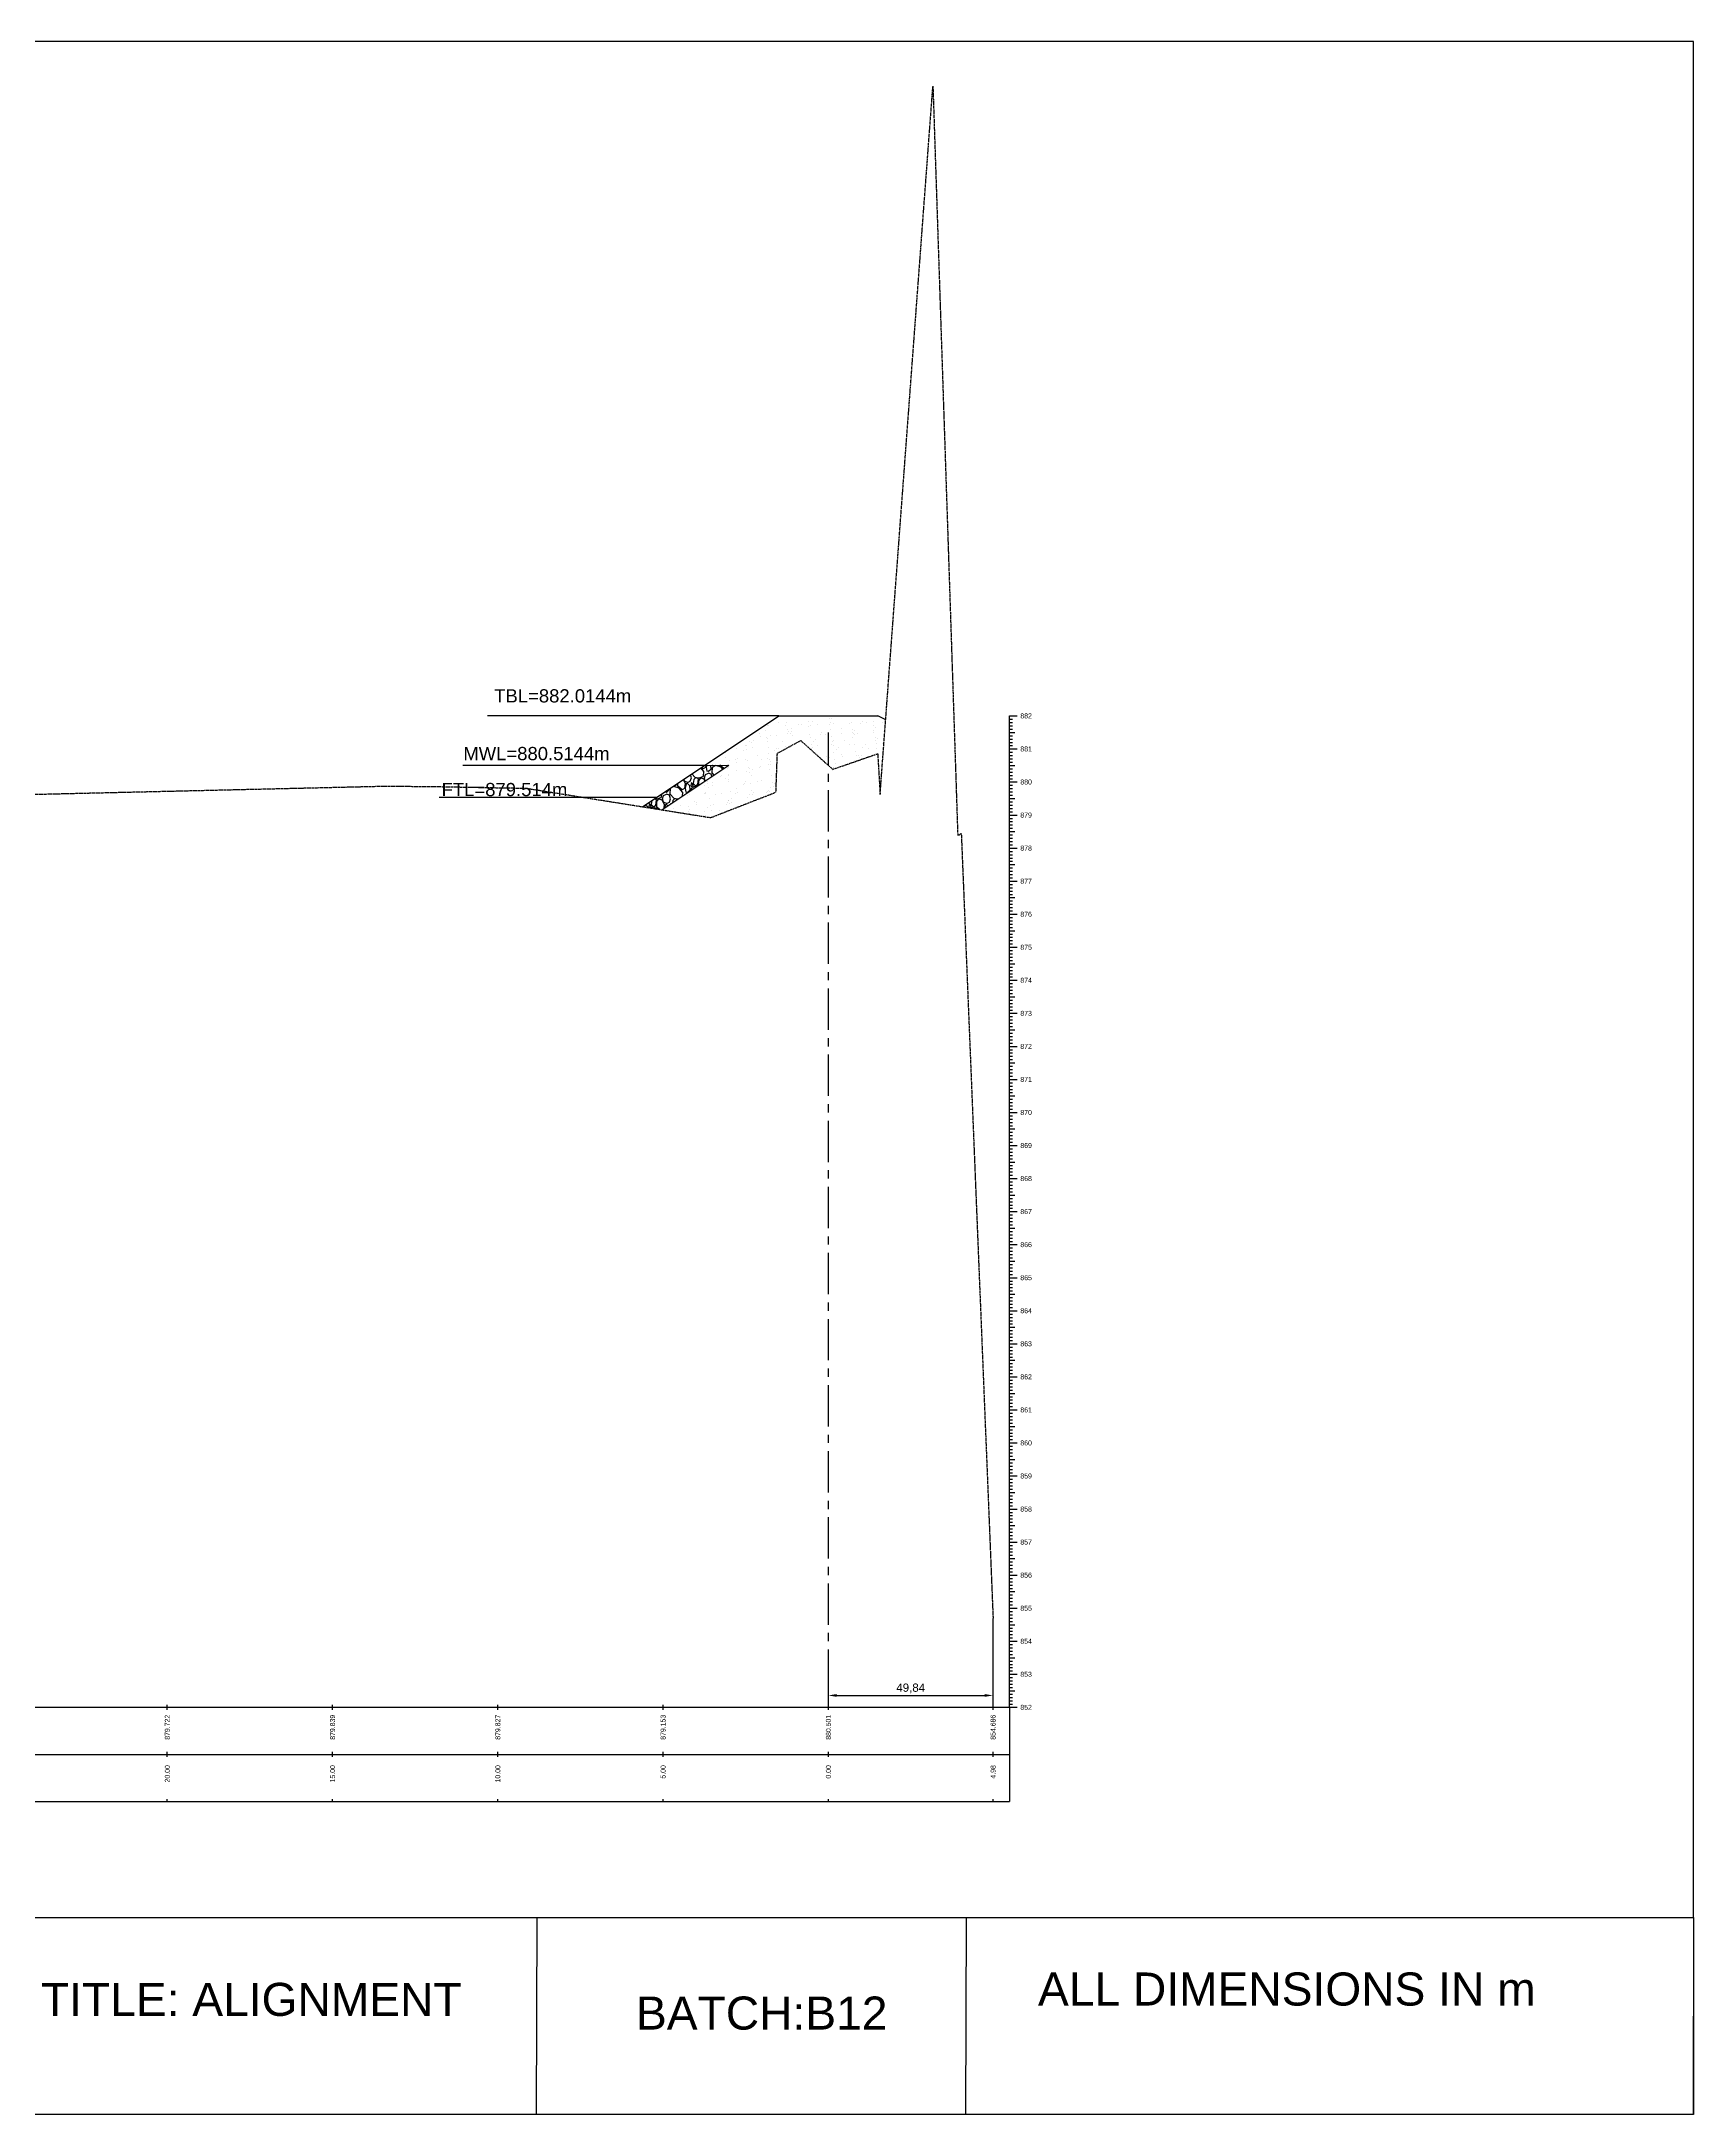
# Model space of a CAD drawing. Header units: millimetres. Extents: x 2640 to 12113, y 6003 to 13668.
# Drawn here: x 2893 to 3393, y 9775 to 10402 of the extents above; entities that cross this region are included whole.
import ezdxf
from ezdxf.enums import TextEntityAlignment as Align

# ---------------------------------------------------------------- set-up
doc = ezdxf.new("R2010")
doc.units = ezdxf.units.MM
doc.linetypes.add('CENTER', pattern=[2, 1.25, -0.25, 0.25, -0.25])
doc.linetypes.add('HIDDEN', pattern=[0.375, 0.25, -0.125])
for name, color, linetype in [('CL', 6, 'CENTER'), ('CS_Drawing', 7, 'Continuous'), ('GL', 3, 'HIDDEN')]:
    doc.layers.add(name, color=color, linetype=linetype)
doc.styles.get("Standard").update_dxf_attribs({"font": 'arial.ttf'})
doc.dimstyles.new('ISO-25', dxfattribs={"dimtxt": 2.5, "dimasz": 2.5, "dimexe": 1.25, "dimexo": 0.625, "dimtad": 1, "dimtxsty": 'Standard', "dimcen": 2.5, "dimadec": 0, "dimazin": 0, "dimtfac": 1, "dimtmove": 0, "dimatfit": 3, "dimfxl": 1, "dimarcsym": 0})

# ---------------------------------------------------------------- blocks, each defined once
blk = doc.blocks.new('*D4')
at = {"color": 0, "lineweight": -2, "transparency": 16777216}
for p, q in [((3131.46, 9898.56), (3131.46, 9902.78)), ((3133.96, 9901.53), (3178.8, 9901.53)), ((3181.3, 9898.56), (3181.3, 9902.78))]:
    blk.add_line(p, q, dxfattribs=at)
at = {"color": 0, "transparency": 16777216}
for points in [[(3133.96, 9901.95), (3133.96, 9901.11), (3131.46, 9901.53)], [(3178.8, 9901.95), (3178.8, 9901.11), (3181.3, 9901.53)]]:
    blk.add_solid(points, dxfattribs=at)
at = {"layer": 'Defpoints', "color": 0, "transparency": 16777216}
for p in [(3181.3, 9901.53), (3131.46, 9897.94), (3181.3, 9897.94)]:
    blk.add_point(p, dxfattribs=at)
at = {"color": 0, "transparency": 16777216, "insert": (3156.38, 9903.66), "char_height": 2.5, "attachment_point": 5}
blk.add_mtext('49,84', dxfattribs=at)

msp = doc.modelspace()

# ---------------------------------------------------------------- linework, layer by layer
at = {"color": 1}
msp.add_line((3116.459, 10197.936), (3028.293, 10197.936), dxfattribs=at)
for p, q in [((3075.235, 10170.453), (3116.459, 10197.936)), ((3116.459, 10197.936), (3146.459, 10197.936)), ((3148.807, 10196.762), (3146.459, 10197.936)), ((3081.056, 10169.527), (3101.352, 10183.057)), ((3094.019, 10182.976), (3101.352, 10183.057))]:
    msp.add_line(p, q)
at = {"linetype": 'Continuous'}
for p, q in [((3113.023, 10195.131), (3113.023, 10195.131)), ((3113.452, 10195.599), (3113.452, 10195.599)), ((3113.498, 10194.963), (3113.498, 10194.963)), ((3116.332, 10195.978), (3116.332, 10195.978)), ((3118.392, 10195.123), (3118.392, 10195.123)), ((3118.785, 10195.849), (3118.785, 10195.849)), ((3119.057, 10193.784), (3119.057, 10193.784)), ((3120.236, 10194.174), (3120.236, 10194.174)), ((3122.477, 10195.38), (3122.477, 10195.38)), ((3123.287, 10195.283), (3123.287, 10195.283)), ((3124.794, 10197.908), (3124.794, 10197.908)), ((3125.325, 10196.126), (3125.325, 10196.126)), ((3125.499, 10194.804), (3125.499, 10194.804)), ((3125.914, 10195.154), (3125.914, 10195.154)), ((3126.596, 10196.225), (3126.596, 10196.225)), ((3128.181, 10195.443), (3128.181, 10195.443)), ((3131.767, 10197.146), (3131.767, 10197.146)), ((3131.793, 10195.478), (3131.793, 10195.478)), ((3132.222, 10195.946), (3132.222, 10195.946)), ((3132.274, 10197.205), (3132.274, 10197.205)), ((3133.075, 10195.603), (3133.075, 10195.603)), ((3135.427, 10194.222), (3135.427, 10194.222)), ((3137.969, 10195.763), (3137.969, 10195.763)), ((3138.49, 10196.038), (3138.49, 10196.038)), ((3138.762, 10193.973), (3138.762, 10193.973)), ((3141.247, 10195.727), (3141.247, 10195.727)), ((3141.788, 10196.274), (3141.788, 10196.274)), ((3142.863, 10195.923), (3142.863, 10195.923)), ((3145.03, 10196.314), (3145.03, 10196.314)), ((3145.204, 10194.992), (3145.204, 10194.992)), ((3145.692, 10194.469), (3145.692, 10194.469)), ((3147.757, 10196.083), (3147.757, 10196.083)), ((3103.679, 10188.145), (3103.679, 10188.145)), ((3106.521, 10189.1), (3106.521, 10189.1)), ((3106.695, 10187.778), (3106.695, 10187.778)), ((3106.832, 10189), (3106.832, 10189)), ((3107.515, 10190.071), (3107.515, 10190.071)), ((3108.253, 10189.925), (3108.253, 10189.925)), ((3108.573, 10188.305), (3108.573, 10188.305)), ((3108.682, 10190.393), (3108.682, 10190.393)), ((3110.707, 10192.603), (3110.707, 10192.603)), ((3110.955, 10191.74), (3110.955, 10191.74)), ((3112.517, 10193.507), (3112.517, 10193.507)), ((3112.789, 10191.442), (3112.789, 10191.442)), ((3112.963, 10190.12), (3112.963, 10190.12)), ((3113.193, 10191.051), (3113.193, 10191.051)), ((3113.467, 10188.465), (3113.467, 10188.465)), ((3113.875, 10192.122), (3113.875, 10192.122)), ((3115.253, 10187.496), (3115.253, 10187.496)), ((3115.682, 10187.964), (3115.682, 10187.964)), ((3115.849, 10191.9), (3115.849, 10191.9)), ((3116.346, 10188.068), (3116.346, 10188.068)), ((3117.706, 10190.174), (3117.706, 10190.174)), ((3118.361, 10188.625), (3118.361, 10188.625)), ((3119.231, 10192.462), (3119.231, 10192.462)), ((3119.553, 10193.102), (3119.553, 10193.102)), ((3119.685, 10189.012), (3119.685, 10189.012)), ((3120.023, 10192.702), (3120.023, 10192.702)), ((3120.452, 10193.17), (3120.452, 10193.17)), ((3120.743, 10192.06), (3120.743, 10192.06)), ((3125.637, 10192.22), (3125.637, 10192.22)), ((3125.954, 10191.354), (3125.954, 10191.354)), ((3126.225, 10189.289), (3126.225, 10189.289)), ((3126.399, 10187.967), (3126.399, 10187.967)), ((3126.61, 10188.315), (3126.61, 10188.315)), ((3127.023, 10190.272), (3127.023, 10190.272)), ((3127.452, 10190.74), (3127.452, 10190.74)), ((3128.15, 10188.945), (3128.15, 10188.945)), ((3129.067, 10192.171), (3129.067, 10192.171)), ((3129.477, 10192.95), (3129.477, 10192.95)), ((3130.531, 10192.38), (3130.531, 10192.38)), ((3132.222, 10193.696), (3132.222, 10193.696)), ((3132.288, 10189.295), (3132.288, 10189.295)), ((3132.493, 10191.631), (3132.493, 10191.631)), ((3132.668, 10190.309), (3132.668, 10190.309)), ((3132.971, 10190.366), (3132.971, 10190.366)), ((3133.044, 10189.105), (3133.044, 10189.105)), ((3134.023, 10187.843), (3134.023, 10187.843)), ((3134.452, 10188.311), (3134.452, 10188.311)), ((3135.425, 10192.54), (3135.425, 10192.54)), ((3136.476, 10190.521), (3136.476, 10190.521)), ((3137.938, 10189.265), (3137.938, 10189.265)), ((3138.649, 10191.347), (3138.649, 10191.347)), ((3138.793, 10193.049), (3138.793, 10193.049)), ((3138.936, 10192.65), (3138.936, 10192.65)), ((3139.222, 10193.517), (3139.222, 10193.517)), ((3139.331, 10192.418), (3139.331, 10192.418)), ((3139.39, 10189.2), (3139.39, 10189.2)), ((3140.319, 10192.7), (3140.319, 10192.7)), ((3141.802, 10188.364), (3141.802, 10188.364)), ((3142.832, 10189.425), (3142.832, 10189.425)), ((3143.476, 10188.091), (3143.476, 10188.091)), ((3145.009, 10193.398), (3145.009, 10193.398)), ((3145.213, 10192.86), (3145.213, 10192.86)), ((3145.658, 10191.542), (3145.658, 10191.542)), ((3145.793, 10190.619), (3145.793, 10190.619)), ((3145.93, 10189.477), (3145.93, 10189.477)), ((3146.104, 10188.155), (3146.104, 10188.155)), ((3146.222, 10191.087), (3146.222, 10191.087)), ((3147.726, 10189.585), (3147.726, 10189.585)), ((3148.162, 10190.415), (3148.162, 10190.415)), ((3148.247, 10193.297), (3148.247, 10193.297)), ((3093.763, 10181.068), (3092.877, 10182.215)), ((3093.572, 10181.893), (3093.071, 10182.344)), ((3094.334, 10182.338), (3093.572, 10181.893)), ((3094.386, 10182.98), (3094.334, 10182.338)), ((3094.655, 10182.983), (3094.525, 10182.465)), ((3094.525, 10182.465), (3094.652, 10181.258)), ((3095.16, 10181.068), (3094.652, 10181.258)), ((3095.922, 10181.766), (3095.16, 10181.068)), ((3095.815, 10182.996), (3095.922, 10181.766)), ((3096.303, 10182.274), (3096.176, 10180.75)), ((3097.446, 10182.973), (3096.303, 10182.274)), ((3096.327, 10183.002), (3096.366, 10182.909)), ((3096.366, 10182.909), (3096.605, 10183.005)), ((3096.519, 10184.399), (3096.519, 10184.399)), ((3099.033, 10182.465), (3097.446, 10182.973)), ((3099.788, 10182.015), (3098.662, 10183.028)), ((3098.87, 10181.337), (3098.87, 10181.337)), ((3099.519, 10181.836), (3099.033, 10182.465)), ((3100.253, 10186.758), (3100.253, 10186.758)), ((3100.427, 10185.436), (3100.427, 10185.436)), ((3100.472, 10186.948), (3100.472, 10186.948)), ((3100.742, 10183.051), (3100.708, 10182.628)), ((3100.881, 10181.986), (3100.881, 10181.986)), ((3101.022, 10183.054), (3100.957, 10182.794)), ((3101.166, 10182.191), (3101.166, 10182.191)), ((3101.413, 10184.56), (3101.413, 10184.56)), ((3103.482, 10184.719), (3103.482, 10184.719)), ((3103.625, 10183.965), (3103.625, 10183.965)), ((3103.764, 10181.497), (3103.764, 10181.497)), ((3103.911, 10185.187), (3103.911, 10185.187)), ((3105.936, 10187.397), (3105.936, 10187.397)), ((3106.308, 10184.72), (3106.308, 10184.72)), ((3107.149, 10184.328), (3107.149, 10184.328)), ((3107.421, 10182.263), (3107.421, 10182.263)), ((3107.529, 10182.161), (3107.529, 10182.161)), ((3108.658, 10181.657), (3108.658, 10181.657)), ((3109.986, 10186.017), (3109.986, 10186.017)), ((3110.482, 10182.29), (3110.482, 10182.29)), ((3110.911, 10182.758), (3110.911, 10182.758)), ((3111.202, 10184.88), (3111.202, 10184.88)), ((3112.936, 10184.968), (3112.936, 10184.968)), ((3113.207, 10183.141), (3113.207, 10183.141)), ((3113.417, 10186.67), (3113.417, 10186.67)), ((3113.552, 10181.817), (3113.552, 10181.817)), ((3113.689, 10184.605), (3113.689, 10184.605)), ((3113.863, 10183.283), (3113.863, 10183.283)), ((3113.889, 10184.212), (3113.889, 10184.212)), ((3130.778, 10185.52), (3130.778, 10185.52)), ((3131.706, 10185.315), (3131.706, 10185.315)), ((3132.985, 10182.456), (3132.985, 10182.456)), ((3133.122, 10186.859), (3133.122, 10186.859)), ((3133.129, 10182.457), (3133.129, 10182.457)), ((3133.394, 10184.794), (3133.394, 10184.794)), ((3133.568, 10183.471), (3133.568, 10183.471)), ((3135.442, 10186.312), (3135.442, 10186.312)), ((3135.672, 10185.68), (3135.672, 10185.68)), ((3139.346, 10184.508), (3139.346, 10184.508)), ((3139.662, 10187.135), (3139.662, 10187.135)), ((3139.836, 10185.813), (3139.836, 10185.813)), ((3140.566, 10185.84), (3140.566, 10185.84)), ((3141.022, 10185.413), (3141.022, 10185.413)), ((3141.451, 10185.881), (3141.451, 10185.881)), ((3145.706, 10186.559), (3145.706, 10186.559)), ((3146.558, 10184.705), (3146.558, 10184.705)), ((3146.83, 10182.64), (3146.83, 10182.64)), ((3147.004, 10181.318), (3147.004, 10181.318)), ((3083.222, 10175.416), (3082.46, 10174.718)), ((3083.192, 10175.758), (3083.222, 10175.416)), ((3083.603, 10175.924), (3083.476, 10174.4)), ((3084.746, 10176.623), (3083.603, 10175.924)), ((3086.333, 10176.115), (3084.746, 10176.623)), ((3084.834, 10176.853), (3084.873, 10176.813)), ((3084.873, 10176.813), (3085.635, 10177.321)), ((3085.635, 10177.321), (3085.644, 10177.393)), ((3085.952, 10176.686), (3085.952, 10177.599)), ((3087.222, 10175.543), (3085.952, 10176.686)), ((3087.413, 10174.718), (3086.333, 10176.115)), ((3087.984, 10175.988), (3087.222, 10175.543)), ((3087.544, 10178.659), (3088.111, 10177.575)), ((3087.921, 10178.21), (3087.74, 10178.79)), ((3088.81, 10177.829), (3087.921, 10178.21)), ((3088.111, 10177.575), (3087.984, 10175.988)), ((3088.492, 10177.385), (3088.175, 10176.115)), ((3088.175, 10176.115), (3088.302, 10174.908)), ((3088.81, 10177.448), (3088.492, 10177.385)), ((3088.81, 10177.766), (3089.699, 10178.147)), ((3088.81, 10177.448), (3089.445, 10176.877)), ((3089.572, 10175.416), (3088.81, 10174.718)), ((3089.445, 10176.877), (3089.572, 10175.416)), ((3089.699, 10178.147), (3090.016, 10179.226)), ((3090.016, 10179.226), (3089.751, 10180.131)), ((3090.08, 10177.766), (3089.826, 10177.004)), ((3089.826, 10177.004), (3090.016, 10176.559)), ((3089.953, 10175.924), (3089.912, 10175.431)), ((3091.096, 10176.623), (3089.953, 10175.924)), ((3090.016, 10176.559), (3090.651, 10176.813)), ((3090.651, 10176.813), (3090.08, 10177.766)), ((3090.149, 10180.396), (3091.159, 10179.29)), ((3090.778, 10178.718), (3090.588, 10177.448)), ((3090.588, 10177.448), (3091.223, 10176.813)), ((3091.223, 10179.226), (3090.778, 10178.718)), ((3091.504, 10176.492), (3091.096, 10176.623)), ((3091.159, 10179.29), (3092.493, 10179.226)), ((3091.604, 10179.226), (3091.223, 10179.226)), ((3091.223, 10176.813), (3091.985, 10177.321)), ((3092.175, 10178.909), (3091.604, 10179.226)), ((3091.985, 10177.321), (3092.175, 10178.909)), ((3092.302, 10178.337), (3092.874, 10179.163)), ((3092.302, 10177.024), (3092.302, 10178.337)), ((3092.493, 10179.226), (3093.699, 10179.734)), ((3092.874, 10179.163), (3093.763, 10178.909)), ((3093.699, 10179.734), (3093.763, 10181.068)), ((3093.763, 10178.909), (3094.117, 10178.234)), ((3093.953, 10179.226), (3094.334, 10180.242)), ((3094.238, 10178.315), (3093.953, 10179.226)), ((3094.126, 10176.987), (3094.126, 10176.987)), ((3094.334, 10180.242), (3095.16, 10180.623)), ((3094.808, 10178.058), (3094.808, 10178.058)), ((3094.885, 10177.579), (3094.885, 10177.579)), ((3095.059, 10176.257), (3095.059, 10176.257)), ((3096.049, 10180.306), (3095.16, 10180.623)), ((3096.242, 10179.651), (3096.049, 10180.306)), ((3096.176, 10180.75), (3096.825, 10180.039)), ((3096.395, 10176.985), (3096.395, 10176.985)), ((3096.488, 10177.902), (3096.488, 10177.902)), ((3098.712, 10179.513), (3098.712, 10179.513)), ((3099.141, 10179.981), (3099.141, 10179.981)), ((3100.486, 10179.038), (3100.486, 10179.038)), ((3101.153, 10179.921), (3101.153, 10179.921)), ((3101.169, 10180.109), (3101.169, 10180.109)), ((3101.327, 10178.599), (3101.327, 10178.599)), ((3101.382, 10178.062), (3101.382, 10178.062)), ((3101.781, 10175.149), (3101.781, 10175.149)), ((3103.64, 10176.056), (3103.64, 10176.056)), ((3105.712, 10177.084), (3105.712, 10177.084)), ((3106.141, 10177.552), (3106.141, 10177.552)), ((3106.276, 10178.222), (3106.276, 10178.222)), ((3106.847, 10181.09), (3106.847, 10181.09)), ((3107.595, 10180.941), (3107.595, 10180.941)), ((3108.049, 10177.491), (3108.049, 10177.491)), ((3108.165, 10179.761), (3108.165, 10179.761)), ((3108.321, 10175.426), (3108.321, 10175.426)), ((3110, 10178.107), (3110, 10178.107)), ((3111.171, 10178.382), (3111.171, 10178.382)), ((3113.14, 10175.122), (3113.14, 10175.122)), ((3113.221, 10175.231), (3113.221, 10175.231)), ((3113.799, 10174.956), (3113.799, 10174.956)), ((3113.904, 10176.302), (3113.904, 10176.302)), ((3114.317, 10179.833), (3114.317, 10179.833)), ((3114.589, 10177.768), (3114.589, 10177.768)), ((3114.763, 10176.446), (3114.763, 10176.446)), ((3115.165, 10177.332), (3115.165, 10177.332)), ((3075.356, 10170.534), (3075.348, 10170.435)), ((3075.73, 10170.783), (3075.631, 10170.39)), ((3076.149, 10171.063), (3076.745, 10170.527)), ((3076.745, 10170.527), (3076.773, 10170.209)), ((3077.38, 10171.416), (3077.126, 10170.654)), ((3077.126, 10170.654), (3077.316, 10170.209)), ((3077.316, 10170.209), (3077.951, 10170.463)), ((3077.951, 10170.463), (3077.38, 10171.416)), ((3078.075, 10172.347), (3077.888, 10171.098)), ((3077.888, 10171.098), (3078.523, 10170.463)), ((3078.396, 10170.273), (3077.977, 10170.017)), ((3079.983, 10169.765), (3078.396, 10170.273)), ((3078.523, 10170.463), (3079.285, 10170.971)), ((3078.904, 10172.876), (3078.869, 10172.876)), ((3079.475, 10172.559), (3078.904, 10172.876)), ((3078.931, 10172.917), (3079.793, 10172.876)), ((3079.285, 10170.971), (3079.475, 10172.559)), ((3079.602, 10171.987), (3080.174, 10172.813)), ((3079.602, 10170.336), (3079.602, 10171.987)), ((3080.383, 10169.634), (3079.602, 10170.336)), ((3079.793, 10172.876), (3080.999, 10173.384)), ((3080.043, 10169.688), (3079.983, 10169.765)), ((3080.174, 10172.813), (3081.063, 10172.559)), ((3080.999, 10173.384), (3081.044, 10174.326)), ((3081.063, 10172.559), (3081.761, 10171.225)), ((3081.253, 10172.876), (3081.634, 10173.892)), ((3081.571, 10171.86), (3081.253, 10172.876)), ((3082.46, 10171.479), (3081.571, 10171.86)), ((3081.634, 10173.892), (3082.46, 10174.273)), ((3081.761, 10171.225), (3081.658, 10169.928)), ((3082.142, 10171.035), (3081.907, 10170.094)), ((3081.95, 10174.93), (3081.952, 10174.908)), ((3082.46, 10174.718), (3081.952, 10174.908)), ((3082.46, 10171.098), (3082.142, 10171.035)), ((3083.349, 10173.956), (3082.46, 10174.273)), ((3082.46, 10171.416), (3083.349, 10171.797)), ((3082.46, 10171.098), (3082.866, 10170.733)), ((3083.666, 10172.876), (3083.349, 10173.956)), ((3083.349, 10171.797), (3083.666, 10172.876)), ((3083.476, 10174.4), (3084.809, 10172.94)), ((3083.73, 10171.416), (3083.684, 10171.279)), ((3083.776, 10171.34), (3083.73, 10171.416)), ((3084.428, 10172.368), (3084.33, 10171.709)), ((3084.873, 10172.876), (3084.428, 10172.368)), ((3084.558, 10169.901), (3084.558, 10169.901)), ((3084.809, 10172.94), (3086.084, 10172.879)), ((3085.254, 10172.876), (3084.873, 10172.876)), ((3085.705, 10172.626), (3085.254, 10172.876)), ((3086.785, 10170.933), (3086.785, 10170.933)), ((3087.366, 10173.734), (3087.413, 10174.718)), ((3088.81, 10174.718), (3088.302, 10174.908)), ((3088.791, 10173.915), (3088.791, 10173.915)), ((3089.171, 10169.101), (3089.171, 10169.101)), ((3089.245, 10170.465), (3089.245, 10170.465)), ((3089.328, 10174.156), (3089.328, 10174.156)), ((3089.6, 10169.569), (3089.6, 10169.569)), ((3090.919, 10171.953), (3090.919, 10171.953)), ((3091.625, 10171.779), (3091.625, 10171.779)), ((3091.679, 10171.093), (3091.679, 10171.093)), ((3093.941, 10174.307), (3093.941, 10174.307)), ((3094.14, 10169.077), (3094.14, 10169.077)), ((3094.223, 10174.316), (3094.223, 10174.316)), ((3094.37, 10174.775), (3094.37, 10174.775)), ((3094.823, 10170.148), (3094.823, 10170.148)), ((3095.513, 10172.807), (3095.513, 10172.807)), ((3095.785, 10170.742), (3095.785, 10170.742)), ((3095.959, 10169.42), (3095.959, 10169.42)), ((3096.573, 10171.253), (3096.573, 10171.253)), ((3097.279, 10174.004), (3097.279, 10174.004)), ((3098.625, 10169.349), (3098.625, 10169.349)), ((3099.117, 10174.476), (3099.117, 10174.476)), ((3100.501, 10171.128), (3100.501, 10171.128)), ((3100.941, 10171.877), (3100.941, 10171.877)), ((3101.183, 10172.2), (3101.183, 10172.2)), ((3101.37, 10172.346), (3101.37, 10172.346)), ((3101.467, 10171.413), (3101.467, 10171.413)), ((3102.053, 10173.084), (3102.053, 10173.084)), ((3102.227, 10171.762), (3102.227, 10171.762)), ((3103.395, 10174.555), (3103.395, 10174.555)), ((3104.011, 10174.636), (3104.011, 10174.636)), ((3106.361, 10171.573), (3106.361, 10171.573)), ((3106.861, 10173.18), (3106.861, 10173.18)), ((3107.543, 10174.251), (3107.543, 10174.251)), ((3108.495, 10174.104), (3108.495, 10174.104)), ((3108.905, 10174.796), (3108.905, 10174.796)), ((3112.711, 10174.654), (3112.711, 10174.654)), ((3089.517, 10168.4), (3089.517, 10168.4)), ((3094.191, 10167.819), (3094.191, 10167.819))]:
    msp.add_line(p, q, dxfattribs=at)
at = {"color": 4}
msp.add_line((3094.019, 10182.976), (3020.853, 10182.976), dxfattribs=at)
at = {"color": 6}
msp.add_line((3079.371, 10173.211), (3013.705, 10173.211), dxfattribs=at)
for points in [[(2643.227, 9834.372), (3393.227, 9834.372), (3393.227, 10402.021), (2643.227, 10402.021)], [(2643.227, 9834.372), (3393.227, 9834.372), (3393.227, 9774.713), (2643.227, 9774.713)], [(2873.227, 9834.372), (3043.227, 9834.372), (3043.048, 9774.713), (2873.048, 9774.713)], [(3173.227, 9834.372), (3393.227, 9834.372), (3393.076, 9774.713), (3173.076, 9774.713)]]:
    msp.add_lwpolyline(points, close=True)
at = {"layer": 'CL', "ltscale": 10}
msp.add_line((3131.459, 9902.936), (3131.459, 10192.936), dxfattribs=at)
at = {"layer": 'CS_Drawing'}
for p, q in [((3186.299, 10197.936), (3188.549, 10197.936)), ((3186.299, 10197.936), (3187.874, 10197.936)), ((3186.299, 9897.936), (3186.299, 10197.936)), ((3186.299, 10196.936), (3187.199, 10196.936)), ((3186.299, 10195.936), (3187.199, 10195.936)), ((3186.299, 10194.936), (3187.199, 10194.936)), ((3186.299, 10193.936), (3187.199, 10193.936)), ((3186.299, 10192.936), (3187.874, 10192.936)), ((3186.299, 10192.936), (3187.199, 10192.936)), ((3186.299, 10191.936), (3187.199, 10191.936)), ((3186.299, 10190.936), (3187.199, 10190.936)), ((3186.299, 10189.936), (3187.199, 10189.936)), ((3186.299, 10188.936), (3187.199, 10188.936)), ((3186.299, 10187.936), (3188.549, 10187.936)), ((3186.299, 10187.936), (3187.874, 10187.936)), ((3186.299, 10187.936), (3187.199, 10187.936)), ((3186.299, 10186.936), (3187.199, 10186.936)), ((3186.299, 10185.936), (3187.199, 10185.936)), ((3186.299, 10184.936), (3187.199, 10184.936)), ((3186.299, 10183.936), (3187.199, 10183.936)), ((3186.299, 10182.936), (3187.874, 10182.936)), ((3186.299, 10182.936), (3187.199, 10182.936)), ((3186.299, 10181.936), (3187.199, 10181.936)), ((3186.299, 10180.936), (3187.199, 10180.936)), ((3186.299, 10179.936), (3187.199, 10179.936)), ((3186.299, 10178.936), (3187.199, 10178.936)), ((3186.299, 10177.936), (3188.549, 10177.936)), ((3186.299, 10177.936), (3187.874, 10177.936)), ((3186.299, 10177.936), (3187.199, 10177.936)), ((3186.299, 10176.936), (3187.199, 10176.936)), ((3186.299, 10175.936), (3187.199, 10175.936)), ((3186.299, 10174.936), (3187.199, 10174.936)), ((3186.299, 10173.936), (3187.199, 10173.936)), ((3186.299, 10172.936), (3187.874, 10172.936)), ((3186.299, 10172.936), (3187.199, 10172.936)), ((3186.299, 10171.936), (3187.199, 10171.936)), ((3186.299, 10170.936), (3187.199, 10170.936)), ((3186.299, 10169.936), (3187.199, 10169.936)), ((3186.299, 10168.936), (3187.199, 10168.936)), ((3186.299, 10167.936), (3188.549, 10167.936)), ((3186.299, 10167.936), (3187.874, 10167.936)), ((3186.299, 10167.936), (3187.199, 10167.936)), ((3186.299, 10166.936), (3187.199, 10166.936)), ((3186.299, 10165.936), (3187.199, 10165.936)), ((3186.299, 10164.936), (3187.199, 10164.936)), ((3186.299, 10163.936), (3187.199, 10163.936)), ((3186.299, 10162.936), (3187.874, 10162.936)), ((3186.299, 10162.936), (3187.199, 10162.936)), ((3186.299, 10161.936), (3187.199, 10161.936)), ((3186.299, 10160.936), (3187.199, 10160.936)), ((3186.299, 10159.936), (3187.199, 10159.936)), ((3186.299, 10158.936), (3187.199, 10158.936)), ((3186.299, 10157.936), (3188.549, 10157.936)), ((3186.299, 10157.936), (3187.874, 10157.936)), ((3186.299, 10157.936), (3187.199, 10157.936)), ((3186.299, 10156.936), (3187.199, 10156.936)), ((3186.299, 10155.936), (3187.199, 10155.936)), ((3186.299, 10154.936), (3187.199, 10154.936)), ((3186.299, 10153.936), (3187.199, 10153.936)), ((3186.299, 10152.936), (3187.874, 10152.936)), ((3186.299, 10152.936), (3187.199, 10152.936)), ((3186.299, 10151.936), (3187.199, 10151.936)), ((3186.299, 10150.936), (3187.199, 10150.936)), ((3186.299, 10149.936), (3187.199, 10149.936)), ((3186.299, 10148.936), (3187.199, 10148.936)), ((3186.299, 10147.936), (3188.549, 10147.936)), ((3186.299, 10147.936), (3187.874, 10147.936)), ((3186.299, 10147.936), (3187.199, 10147.936)), ((3186.299, 10146.936), (3187.199, 10146.936)), ((3186.299, 10145.936), (3187.199, 10145.936)), ((3186.299, 10144.936), (3187.199, 10144.936)), ((3186.299, 10143.936), (3187.199, 10143.936)), ((3186.299, 10142.936), (3187.874, 10142.936)), ((3186.299, 10142.936), (3187.199, 10142.936)), ((3186.299, 10141.936), (3187.199, 10141.936)), ((3186.299, 10140.936), (3187.199, 10140.936)), ((3186.299, 10139.936), (3187.199, 10139.936)), ((3186.299, 10138.936), (3187.199, 10138.936)), ((3186.299, 10137.936), (3188.549, 10137.936)), ((3186.299, 10137.936), (3187.874, 10137.936)), ((3186.299, 10137.936), (3187.199, 10137.936)), ((3186.299, 10136.936), (3187.199, 10136.936)), ((3186.299, 10135.936), (3187.199, 10135.936)), ((3186.299, 10134.936), (3187.199, 10134.936)), ((3186.299, 10133.936), (3187.199, 10133.936)), ((3186.299, 10132.936), (3187.874, 10132.936)), ((3186.299, 10132.936), (3187.199, 10132.936)), ((3186.299, 10131.936), (3187.199, 10131.936)), ((3186.299, 10130.936), (3187.199, 10130.936)), ((3186.299, 10129.936), (3187.199, 10129.936)), ((3186.299, 10128.936), (3187.199, 10128.936)), ((3186.299, 10127.936), (3188.549, 10127.936)), ((3186.299, 10127.936), (3187.874, 10127.936)), ((3186.299, 10127.936), (3187.199, 10127.936)), ((3186.299, 10126.936), (3187.199, 10126.936)), ((3186.299, 10125.936), (3187.199, 10125.936)), ((3186.299, 10124.936), (3187.199, 10124.936)), ((3186.299, 10123.936), (3187.199, 10123.936)), ((3186.299, 10122.936), (3187.874, 10122.936)), ((3186.299, 10122.936), (3187.199, 10122.936)), ((3186.299, 10121.936), (3187.199, 10121.936)), ((3186.299, 10120.936), (3187.199, 10120.936)), ((3186.299, 10119.936), (3187.199, 10119.936)), ((3186.299, 10118.936), (3187.199, 10118.936)), ((3186.299, 10117.936), (3188.549, 10117.936)), ((3186.299, 10117.936), (3187.874, 10117.936)), ((3186.299, 10117.936), (3187.199, 10117.936)), ((3186.299, 10116.936), (3187.199, 10116.936)), ((3186.299, 10115.936), (3187.199, 10115.936)), ((3186.299, 10114.936), (3187.199, 10114.936)), ((3186.299, 10113.936), (3187.199, 10113.936)), ((3186.299, 10112.936), (3187.874, 10112.936)), ((3186.299, 10112.936), (3187.199, 10112.936)), ((3186.299, 10111.936), (3187.199, 10111.936)), ((3186.299, 10110.936), (3187.199, 10110.936)), ((3186.299, 10109.936), (3187.199, 10109.936)), ((3186.299, 10108.936), (3187.199, 10108.936)), ((3186.299, 10107.936), (3188.549, 10107.936)), ((3186.299, 10107.936), (3187.874, 10107.936)), ((3186.299, 10107.936), (3187.199, 10107.936)), ((3186.299, 10106.936), (3187.199, 10106.936)), ((3186.299, 10105.936), (3187.199, 10105.936)), ((3186.299, 10104.936), (3187.199, 10104.936)), ((3186.299, 10103.936), (3187.199, 10103.936)), ((3186.299, 10102.936), (3187.874, 10102.936)), ((3186.299, 10102.936), (3187.199, 10102.936)), ((3186.299, 10101.936), (3187.199, 10101.936)), ((3186.299, 10100.936), (3187.199, 10100.936)), ((3186.299, 10099.936), (3187.199, 10099.936)), ((3186.299, 10098.936), (3187.199, 10098.936)), ((3186.299, 10097.936), (3188.549, 10097.936)), ((3186.299, 10097.936), (3187.874, 10097.936)), ((3186.299, 10097.936), (3187.199, 10097.936)), ((3186.299, 10096.936), (3187.199, 10096.936)), ((3186.299, 10095.936), (3187.199, 10095.936)), ((3186.299, 10094.936), (3187.199, 10094.936)), ((3186.299, 10093.936), (3187.199, 10093.936)), ((3186.299, 10092.936), (3187.874, 10092.936)), ((3186.299, 10092.936), (3187.199, 10092.936)), ((3186.299, 10091.936), (3187.199, 10091.936)), ((3186.299, 10090.936), (3187.199, 10090.936)), ((3186.299, 10089.936), (3187.199, 10089.936)), ((3186.299, 10088.936), (3187.199, 10088.936)), ((3186.299, 10087.936), (3188.549, 10087.936)), ((3186.299, 10087.936), (3187.874, 10087.936)), ((3186.299, 10087.936), (3187.199, 10087.936)), ((3186.299, 10086.936), (3187.199, 10086.936)), ((3186.299, 10085.936), (3187.199, 10085.936)), ((3186.299, 10084.936), (3187.199, 10084.936)), ((3186.299, 10083.936), (3187.199, 10083.936)), ((3186.299, 10082.936), (3187.874, 10082.936)), ((3186.299, 10082.936), (3187.199, 10082.936)), ((3186.299, 10081.936), (3187.199, 10081.936)), ((3186.299, 10080.936), (3187.199, 10080.936)), ((3186.299, 10079.936), (3187.199, 10079.936)), ((3186.299, 10078.936), (3187.199, 10078.936)), ((3186.299, 10077.936), (3188.549, 10077.936)), ((3186.299, 10077.936), (3187.874, 10077.936)), ((3186.299, 10077.936), (3187.199, 10077.936)), ((3186.299, 10076.936), (3187.199, 10076.936)), ((3186.299, 10075.936), (3187.199, 10075.936)), ((3186.299, 10074.936), (3187.199, 10074.936)), ((3186.299, 10073.936), (3187.199, 10073.936)), ((3186.299, 10072.936), (3187.874, 10072.936)), ((3186.299, 10072.936), (3187.199, 10072.936)), ((3186.299, 10071.936), (3187.199, 10071.936)), ((3186.299, 10070.936), (3187.199, 10070.936)), ((3186.299, 10069.936), (3187.199, 10069.936)), ((3186.299, 10068.936), (3187.199, 10068.936)), ((3186.299, 10067.936), (3188.549, 10067.936)), ((3186.299, 10067.936), (3187.874, 10067.936)), ((3186.299, 10067.936), (3187.199, 10067.936)), ((3186.299, 10066.936), (3187.199, 10066.936)), ((3186.299, 10065.936), (3187.199, 10065.936)), ((3186.299, 10064.936), (3187.199, 10064.936)), ((3186.299, 10063.936), (3187.199, 10063.936)), ((3186.299, 10062.936), (3187.874, 10062.936)), ((3186.299, 10062.936), (3187.199, 10062.936)), ((3186.299, 10061.936), (3187.199, 10061.936)), ((3186.299, 10060.936), (3187.199, 10060.936)), ((3186.299, 10059.936), (3187.199, 10059.936)), ((3186.299, 10058.936), (3187.199, 10058.936)), ((3186.299, 10057.936), (3188.549, 10057.936)), ((3186.299, 10057.936), (3187.874, 10057.936)), ((3186.299, 10057.936), (3187.199, 10057.936)), ((3186.299, 10056.936), (3187.199, 10056.936)), ((3186.299, 10055.936), (3187.199, 10055.936)), ((3186.299, 10054.936), (3187.199, 10054.936)), ((3186.299, 10053.936), (3187.199, 10053.936)), ((3186.299, 10052.936), (3187.874, 10052.936)), ((3186.299, 10052.936), (3187.199, 10052.936)), ((3186.299, 10051.936), (3187.199, 10051.936)), ((3186.299, 10050.936), (3187.199, 10050.936)), ((3186.299, 10049.936), (3187.199, 10049.936)), ((3186.299, 10048.936), (3187.199, 10048.936)), ((3186.299, 10047.936), (3188.549, 10047.936)), ((3186.299, 10047.936), (3187.874, 10047.936)), ((3186.299, 10047.936), (3187.199, 10047.936)), ((3186.299, 10046.936), (3187.199, 10046.936)), ((3186.299, 10045.936), (3187.199, 10045.936)), ((3186.299, 10044.936), (3187.199, 10044.936)), ((3186.299, 10043.936), (3187.199, 10043.936)), ((3186.299, 10042.936), (3187.874, 10042.936)), ((3186.299, 10042.936), (3187.199, 10042.936)), ((3186.299, 10041.936), (3187.199, 10041.936)), ((3186.299, 10040.936), (3187.199, 10040.936)), ((3186.299, 10039.936), (3187.199, 10039.936)), ((3186.299, 10038.936), (3187.199, 10038.936)), ((3186.299, 10037.936), (3188.549, 10037.936)), ((3186.299, 10037.936), (3187.874, 10037.936)), ((3186.299, 10037.936), (3187.199, 10037.936)), ((3186.299, 10036.936), (3187.199, 10036.936)), ((3186.299, 10035.936), (3187.199, 10035.936)), ((3186.299, 10034.936), (3187.199, 10034.936)), ((3186.299, 10033.936), (3187.199, 10033.936)), ((3186.299, 10032.936), (3187.874, 10032.936)), ((3186.299, 10032.936), (3187.199, 10032.936)), ((3186.299, 10031.936), (3187.199, 10031.936)), ((3186.299, 10030.936), (3187.199, 10030.936)), ((3186.299, 10029.936), (3187.199, 10029.936)), ((3186.299, 10028.936), (3187.199, 10028.936)), ((3186.299, 10027.936), (3188.549, 10027.936)), ((3186.299, 10027.936), (3187.874, 10027.936)), ((3186.299, 10027.936), (3187.199, 10027.936)), ((3186.299, 10026.936), (3187.199, 10026.936)), ((3186.299, 10025.936), (3187.199, 10025.936)), ((3186.299, 10024.936), (3187.199, 10024.936)), ((3186.299, 10023.936), (3187.199, 10023.936)), ((3186.299, 10022.936), (3187.874, 10022.936)), ((3186.299, 10022.936), (3187.199, 10022.936)), ((3186.299, 10021.936), (3187.199, 10021.936)), ((3186.299, 10020.936), (3187.199, 10020.936)), ((3186.299, 10019.936), (3187.199, 10019.936)), ((3186.299, 10018.936), (3187.199, 10018.936)), ((3186.299, 10017.936), (3188.549, 10017.936)), ((3186.299, 10017.936), (3187.874, 10017.936)), ((3186.299, 10017.936), (3187.199, 10017.936)), ((3186.299, 10016.936), (3187.199, 10016.936)), ((3186.299, 10015.936), (3187.199, 10015.936)), ((3186.299, 10014.936), (3187.199, 10014.936)), ((3186.299, 10013.936), (3187.199, 10013.936)), ((3186.299, 10012.936), (3187.874, 10012.936)), ((3186.299, 10012.936), (3187.199, 10012.936)), ((3186.299, 10011.936), (3187.199, 10011.936)), ((3186.299, 10010.936), (3187.199, 10010.936)), ((3186.299, 10009.936), (3187.199, 10009.936)), ((3186.299, 10008.936), (3187.199, 10008.936)), ((3186.299, 10007.936), (3188.549, 10007.936)), ((3186.299, 10007.936), (3187.874, 10007.936)), ((3186.299, 10007.936), (3187.199, 10007.936)), ((3186.299, 10006.936), (3187.199, 10006.936)), ((3186.299, 10005.936), (3187.199, 10005.936)), ((3186.299, 10004.936), (3187.199, 10004.936)), ((3186.299, 10003.936), (3187.199, 10003.936)), ((3186.299, 10002.936), (3187.874, 10002.936)), ((3186.299, 10002.936), (3187.199, 10002.936)), ((3186.299, 10001.936), (3187.199, 10001.936)), ((3186.299, 10000.936), (3187.199, 10000.936)), ((3186.299, 9999.936), (3187.199, 9999.936)), ((3186.299, 9998.936), (3187.199, 9998.936)), ((3186.299, 9997.936), (3188.549, 9997.936)), ((3186.299, 9997.936), (3187.874, 9997.936)), ((3186.299, 9997.936), (3187.199, 9997.936)), ((3186.299, 9996.936), (3187.199, 9996.936)), ((3186.299, 9995.936), (3187.199, 9995.936)), ((3186.299, 9994.936), (3187.199, 9994.936)), ((3186.299, 9993.936), (3187.199, 9993.936)), ((3186.299, 9992.936), (3187.874, 9992.936)), ((3186.299, 9992.936), (3187.199, 9992.936)), ((3186.299, 9991.936), (3187.199, 9991.936)), ((3186.299, 9990.936), (3187.199, 9990.936)), ((3186.299, 9989.936), (3187.199, 9989.936)), ((3186.299, 9988.936), (3187.199, 9988.936)), ((3186.299, 9987.936), (3188.549, 9987.936)), ((3186.299, 9987.936), (3187.874, 9987.936)), ((3186.299, 9987.936), (3187.199, 9987.936)), ((3186.299, 9986.936), (3187.199, 9986.936)), ((3186.299, 9985.936), (3187.199, 9985.936)), ((3186.299, 9984.936), (3187.199, 9984.936)), ((3186.299, 9983.936), (3187.199, 9983.936)), ((3186.299, 9982.936), (3187.874, 9982.936)), ((3186.299, 9982.936), (3187.199, 9982.936)), ((3186.299, 9981.936), (3187.199, 9981.936)), ((3186.299, 9980.936), (3187.199, 9980.936)), ((3186.299, 9979.936), (3187.199, 9979.936)), ((3186.299, 9978.936), (3187.199, 9978.936)), ((3186.299, 9977.936), (3188.549, 9977.936)), ((3186.299, 9977.936), (3187.874, 9977.936)), ((3186.299, 9977.936), (3187.199, 9977.936)), ((3186.299, 9976.936), (3187.199, 9976.936)), ((3186.299, 9975.936), (3187.199, 9975.936)), ((3186.299, 9974.936), (3187.199, 9974.936)), ((3186.299, 9973.936), (3187.199, 9973.936)), ((3186.299, 9972.936), (3187.874, 9972.936)), ((3186.299, 9972.936), (3187.199, 9972.936)), ((3186.299, 9971.936), (3187.199, 9971.936)), ((3186.299, 9970.936), (3187.199, 9970.936)), ((3186.299, 9969.936), (3187.199, 9969.936)), ((3186.299, 9968.936), (3187.199, 9968.936)), ((3186.299, 9967.936), (3188.549, 9967.936)), ((3186.299, 9967.936), (3187.874, 9967.936)), ((3186.299, 9967.936), (3187.199, 9967.936)), ((3186.299, 9966.936), (3187.199, 9966.936)), ((3186.299, 9965.936), (3187.199, 9965.936)), ((3186.299, 9964.936), (3187.199, 9964.936)), ((3186.299, 9963.936), (3187.199, 9963.936)), ((3186.299, 9962.936), (3187.874, 9962.936)), ((3186.299, 9962.936), (3187.199, 9962.936)), ((3186.299, 9961.936), (3187.199, 9961.936)), ((3186.299, 9960.936), (3187.199, 9960.936)), ((3186.299, 9959.936), (3187.199, 9959.936)), ((3186.299, 9958.936), (3187.199, 9958.936)), ((3186.299, 9957.936), (3188.549, 9957.936)), ((3186.299, 9957.936), (3187.874, 9957.936)), ((3186.299, 9957.936), (3187.199, 9957.936)), ((3186.299, 9956.936), (3187.199, 9956.936)), ((3186.299, 9955.936), (3187.199, 9955.936)), ((3186.299, 9954.936), (3187.199, 9954.936)), ((3186.299, 9953.936), (3187.199, 9953.936)), ((3186.299, 9952.936), (3187.874, 9952.936)), ((3186.299, 9952.936), (3187.199, 9952.936)), ((3186.299, 9951.936), (3187.199, 9951.936)), ((3186.299, 9950.936), (3187.199, 9950.936)), ((3186.299, 9949.936), (3187.199, 9949.936)), ((3186.299, 9948.936), (3187.199, 9948.936)), ((3186.299, 9947.936), (3188.549, 9947.936)), ((3186.299, 9947.936), (3187.874, 9947.936)), ((3186.299, 9947.936), (3187.199, 9947.936)), ((3186.299, 9946.936), (3187.199, 9946.936)), ((3186.299, 9945.936), (3187.199, 9945.936)), ((3186.299, 9944.936), (3187.199, 9944.936)), ((3186.299, 9943.936), (3187.199, 9943.936)), ((3186.299, 9942.936), (3187.874, 9942.936)), ((3186.299, 9942.936), (3187.199, 9942.936)), ((3186.299, 9941.936), (3187.199, 9941.936)), ((3186.299, 9940.936), (3187.199, 9940.936)), ((3186.299, 9939.936), (3187.199, 9939.936)), ((3186.299, 9938.936), (3187.199, 9938.936)), ((3186.299, 9937.936), (3188.549, 9937.936)), ((3186.299, 9937.936), (3187.874, 9937.936)), ((3186.299, 9937.936), (3187.199, 9937.936)), ((3186.299, 9936.936), (3187.199, 9936.936)), ((3186.299, 9935.936), (3187.199, 9935.936)), ((3186.299, 9934.936), (3187.199, 9934.936)), ((3186.299, 9933.936), (3187.199, 9933.936)), ((3186.299, 9932.936), (3187.874, 9932.936)), ((3186.299, 9932.936), (3187.199, 9932.936)), ((3186.299, 9931.936), (3187.199, 9931.936)), ((3186.299, 9930.936), (3187.199, 9930.936)), ((3181.299, 9897.936), (3181.299, 9924.796)), ((3186.299, 9929.936), (3187.199, 9929.936)), ((3186.299, 9928.936), (3187.199, 9928.936)), ((3186.299, 9927.936), (3188.549, 9927.936)), ((3186.299, 9927.936), (3187.874, 9927.936)), ((3186.299, 9927.936), (3187.199, 9927.936)), ((3186.299, 9926.936), (3187.199, 9926.936)), ((3186.299, 9925.936), (3187.199, 9925.936)), ((3186.299, 9924.936), (3187.199, 9924.936)), ((3186.299, 9923.936), (3187.199, 9923.936)), ((3186.299, 9922.936), (3187.874, 9922.936)), ((3186.299, 9922.936), (3187.199, 9922.936)), ((3186.299, 9921.936), (3187.199, 9921.936)), ((3186.299, 9920.936), (3187.199, 9920.936)), ((3186.299, 9919.936), (3187.199, 9919.936)), ((3186.299, 9918.936), (3187.199, 9918.936)), ((3186.299, 9917.936), (3188.549, 9917.936)), ((3186.299, 9917.936), (3187.874, 9917.936)), ((3186.299, 9917.936), (3187.199, 9917.936)), ((3186.299, 9916.936), (3187.199, 9916.936)), ((3186.299, 9915.936), (3187.199, 9915.936)), ((3186.299, 9914.936), (3187.199, 9914.936)), ((3186.299, 9913.936), (3187.199, 9913.936)), ((3186.299, 9912.936), (3187.874, 9912.936)), ((3186.299, 9912.936), (3187.199, 9912.936)), ((3186.299, 9911.936), (3187.199, 9911.936)), ((3186.299, 9910.936), (3187.199, 9910.936)), ((3186.299, 9909.936), (3187.199, 9909.936)), ((3186.299, 9908.936), (3187.199, 9908.936)), ((3186.299, 9907.936), (3188.549, 9907.936)), ((3186.299, 9907.936), (3187.874, 9907.936)), ((3186.299, 9907.936), (3187.199, 9907.936)), ((3186.299, 9906.936), (3187.199, 9906.936)), ((3186.299, 9905.936), (3187.199, 9905.936)), ((3186.299, 9904.936), (3187.199, 9904.936)), ((3186.299, 9903.936), (3187.199, 9903.936)), ((3186.299, 9902.936), (3187.874, 9902.936)), ((3186.299, 9902.936), (3187.199, 9902.936)), ((3186.299, 9901.936), (3187.199, 9901.936)), ((3186.299, 9900.936), (3187.199, 9900.936)), ((3186.299, 9899.936), (3187.199, 9899.936)), ((3186.299, 9898.936), (3187.199, 9898.936)), ((2826.459, 9897.936), (3186.299, 9897.936)), ((2931.459, 9897.186), (2931.459, 9898.686)), ((2981.459, 9897.186), (2981.459, 9898.686)), ((3031.459, 9897.186), (3031.459, 9898.686)), ((3081.459, 9897.186), (3081.459, 9898.686)), ((3131.459, 9897.186), (3131.459, 9898.686)), ((3181.299, 9897.186), (3181.299, 9898.686)), ((3186.299, 9897.936), (3188.549, 9897.936)), ((3186.299, 9897.936), (3187.874, 9897.936)), ((3186.299, 9897.936), (3187.199, 9897.936)), ((3186.299, 9897.936), (3186.299, 9869.436)), ((2826.459, 9883.686), (3186.299, 9883.686)), ((2826.459, 9883.686), (3186.299, 9883.686)), ((2931.459, 9882.936), (2931.459, 9884.436)), ((2981.459, 9882.936), (2981.459, 9884.436)), ((3031.459, 9882.936), (3031.459, 9884.436)), ((3081.459, 9882.936), (3081.459, 9884.436)), ((3131.459, 9882.936), (3131.459, 9884.436)), ((3181.299, 9882.936), (3181.299, 9884.436)), ((2826.459, 9869.436), (3186.299, 9869.436)), ((2931.459, 9869.436), (2931.459, 9870.186)), ((2981.459, 9869.436), (2981.459, 9870.186)), ((3031.459, 9869.436), (3031.459, 9870.186)), ((3081.459, 9869.436), (3081.459, 9870.186)), ((3131.459, 9869.436), (3131.459, 9870.186)), ((3181.299, 9869.436), (3181.299, 9870.186))]:
    msp.add_line(p, q, dxfattribs=at)
at = {"layer": 'GL'}
msp.add_lwpolyline([(2831.459, 10173.746), (2851.319, 10173.286), (2996.91, 10176.686), (3011.844, 10176.576), (3040.108, 10176.046), (3095.883, 10167.166), (3115.268, 10174.716), (3115.616, 10174.936), (3116.037, 10186.616), (3123.107, 10190.486), (3131.459, 10182.946), (3132.771, 10181.766), (3146.384, 10186.486), (3147.123, 10174.166), (3163.095, 10388.486), (3170.604, 10161.846), (3171.154, 10161.996), (3171.679, 10162.376), (3181.299, 9924.796)], dxfattribs=at)

# ---------------------------------------------------------------- texts
at = {"color": 1, "insert": (3071.83, 10206.004), "char_height": 4, "attachment_point": 3}
msp.add_mtext_dynamic_manual_height_columns('TBL=882.0144m', width=39.40702, gutter_width=20, heights=[0], dxfattribs=at)
at = {"color": 4, "insert": (3065.276, 10188.537), "char_height": 4, "attachment_point": 3}
msp.add_mtext_dynamic_manual_height_columns('MWL=880.5144m', width=39.40702, gutter_width=20, heights=[0], dxfattribs=at)
at = {"color": 6, "insert": (3052.494, 10177.651), "char_height": 4, "attachment_point": 3}
msp.add_mtext_dynamic_manual_height_columns('FTL=879.514m', width=39.40702, gutter_width=20, heights=[0], dxfattribs=at)
at = {"char_height": 10, "attachment_point": 1}
for s, insert in [('ALL DIMENSIONS IN m', (3194.878, 9817.694)), ('TITLE: ALIGNMENT', (2893.227, 9814.557)), ('BATCH:B12', (3073.267, 9810.415))]:
    msp.add_mtext_dynamic_manual_height_columns(s, width=240, gutter_width=500, heights=[0], dxfattribs=dict(at, insert=insert))
at = {"layer": 'CS_Drawing'}
for s, p in [('882', (3189.549, 10197.936)), ('881', (3189.549, 10187.936)), ('880', (3189.549, 10177.936)), ('879', (3189.549, 10167.936)), ('878', (3189.549, 10157.936)), ('877', (3189.549, 10147.936)), ('876', (3189.549, 10137.936)), ('875', (3189.549, 10127.936)), ('874', (3189.549, 10117.936)), ('873', (3189.549, 10107.936)), ('872', (3189.549, 10097.936)), ('871', (3189.549, 10087.936)), ('870', (3189.549, 10077.936)), ('869', (3189.549, 10067.936)), ('868', (3189.549, 10057.936)), ('867', (3189.549, 10047.936)), ('866', (3189.549, 10037.936)), ('865', (3189.549, 10027.936)), ('864', (3189.549, 10017.936)), ('863', (3189.549, 10007.936)), ('862', (3189.549, 9997.936)), ('861', (3189.549, 9987.936)), ('860', (3189.549, 9977.936)), ('859', (3189.549, 9967.936)), ('858', (3189.549, 9957.936)), ('857', (3189.549, 9947.936)), ('856', (3189.549, 9937.936)), ('855', (3189.549, 9927.936)), ('854', (3189.549, 9917.936)), ('853', (3189.549, 9907.936)), ('852', (3189.549, 9897.936)), ('852', (3189.549, 9897.936))]:
    msp.add_text(s, height=1.5, dxfattribs=at).set_placement(p, align=Align.MIDDLE_LEFT)
for s, p in [('879.722', (2931.459, 9895.686)), ('879.839', (2981.459, 9895.686)), ('879.827', (3031.459, 9895.686)), ('879.153', (3081.459, 9895.686)), ('880.501', (3131.459, 9895.686)), ('854.686', (3181.299, 9895.686)), ('20.00', (2931.459, 9880.436)), ('15.00', (2981.459, 9880.436)), ('10.00', (3031.459, 9880.436)), ('5.00', (3081.459, 9880.436)), ('0.00', (3131.459, 9880.436)), ('4.98', (3181.299, 9880.436))]:
    msp.add_text(s, height=1.5, rotation=90, dxfattribs=at).set_placement(p, align=Align.MIDDLE_RIGHT)

# ---------------------------------------------------------------- dimensions: what is measured, and where the dimension line sits
dim = msp.add_linear_dim(base=(3181.299, 9901.53), p1=(3131.459, 9897.936), p2=(3181.299, 9897.936), angle=180, dimstyle='ISO-25')
dim.commit()
dim.dimension.update_dxf_attribs({"geometry": '*D4', "text_midpoint": (3156.379, 9903.657)})

doc.saveas('drawing.dxf')
